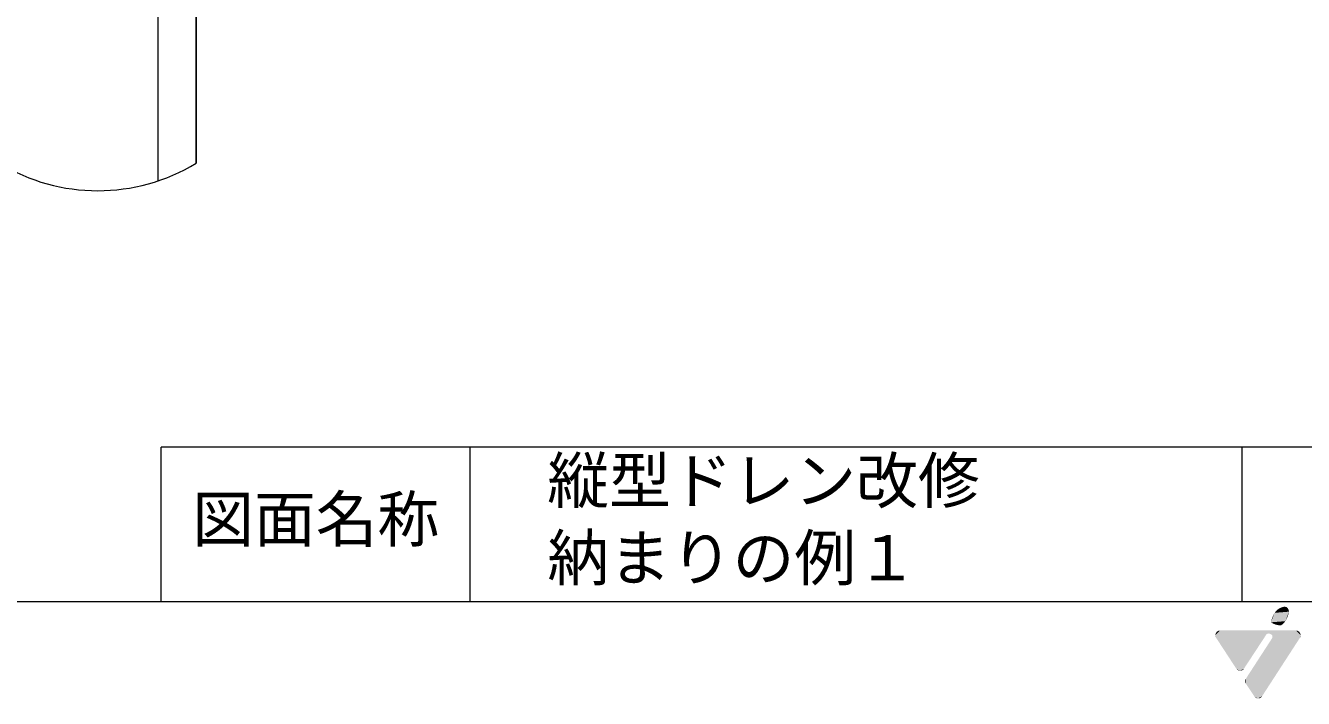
# Model space of a CAD drawing. Units: millimetres on the paper, enlarged 5 times. Extents: x -675 to 675, y -471 to 460.
# Drawn here: x 31 to 444.8, y -471.3 to -253.4 of the extents above; entities that cross this region are included whole.
import ezdxf
from ezdxf.enums import TextEntityAlignment as Align

# ---------------------------------------------------------------- set-up
doc = ezdxf.new("R2010")
doc.units = ezdxf.units.MM
doc.header["$LTSCALE"] = 5
for name, color, linetype, lineweight in [('1-7_設備', 3, 'Continuous', 18), ('1-A_元図・躯体', 7, 'Continuous', 18), ('E-E', 7, 'Continuous', 18), ('F-F', 7, 'Continuous', 18)]:
    doc.layers.add(name, color=color, linetype=linetype, lineweight=lineweight)
doc.styles.add('ＭＳ ゴシック', font='')
doc.styles.get('ＭＳ ゴシック').set_extended_font_data('MS Gothic')

msp = doc.modelspace()

# ---------------------------------------------------------------- hatches: boundary and pattern name
at = {"layer": 'F-F'}
for color, points in [(70, [(438.455, -441.647, 0.2), (435.501, -443.602)]), (70, [(439.601, -441.923, 0.2), (438.455, -441.647)]), (70, [(440.164, -443.232, 0.15), (439.601, -441.923)]), (70, [(435.501, -443.602, 0.09), (434.296, -446.679)]), (70, [(434.296, -446.679, 0.15), (437.522, -447.663)]), (70, [(437.522, -447.663, 0.13), (438.964, -446.309)]), (70, [(438.964, -446.309, 0.09), (440.164, -443.232)]), (5, [(417.829, -449.326, 0.41), (416.293, -450.864)]), (5, [(416.293, -450.864, 0.12), (416.481, -451.582)]), (5, [(443.938, -450.862, 0.41), (442.377, -449.325)]), (5, [(443.696, -451.687, 0.17), (443.938, -450.862)]), (5, [(423.213, -461.887, 0.2), (424.309, -462.355)]), (5, [(424.309, -462.355, 0.25), (425.593, -461.654)]), (5, [(426.245, -464.849, 0.16), (425.964, -465.718)]), (5, [(425.964, -465.718, 0.15), (426.231, -466.586)]), (5, [(429.08, -470.907, 0.19), (430.137, -471.331)]), (5, [(430.137, -471.331, 0.26), (431.446, -470.598)])]:
    msp.add_hatch(color=color, dxfattribs=at).paths.add_polyline_path(points)

# ---------------------------------------------------------------- linework, layer by layer
at = {"layer": '1-7_設備'}
for p, q in [((73.944, -303.731), (73.944, 24.925)), ((86.289, -102.529), (86.289, -298.039))]:
    msp.add_line(p, q, dxfattribs=at)
msp.add_arc((54.422, -245.16), 61.739, 238.925, 301.075, dxfattribs=at)
at = {"layer": '1-A_元図・躯体'}
msp.add_lwpolyline([(86.289, -298.039), (86.289, -102.529), (102.169, -102.529), (102.169, -85.774), (120.689, -85.774), (120.689, -65.464), (142.354, -50.054), (163.019, -50.054), (163.019, -52.259), (180.544, -52.259), (180.544, -40.354), (281.939, -17.83), (428.672, -17.83)], dxfattribs=at)
at = {"layer": 'F-F'}
for p, q in [((75, -440), (75, -390)), ((175, -440), (175, -390)), ((425, -440), (425, -390))]:
    msp.add_line(p, q, dxfattribs=at)
for points in [[(-675, 460), (675, 460), (675, -440), (-675, -440)], [(675, -390), (200.591, -390), (75, -390)]]:
    msp.add_lwpolyline(points, dxfattribs=at)
at = {"layer": 'F-F', "color": 70}
for points in [[(438.455, -441.647), (435.501, -443.602), (439.601, -441.923), (440.164, -443.232)], [(435.501, -443.602), (434.296, -446.679), (440.164, -443.232), (438.964, -446.309)], [(434.296, -446.679), (437.522, -447.663), (438.964, -446.309)]]:
    msp.add_solid(points, dxfattribs=at)
at = {"layer": 'F-F', "color": 5}
for points in [[(442.377, -449.325), (416.293, -450.864), (433.684, -450.282)], [(442.377, -449.325), (417.829, -449.326), (416.293, -450.864)], [(416.293, -450.864), (432.933, -450.455), (433.684, -450.282)], [(416.293, -450.864), (425.593, -461.654), (432.933, -450.455)], [(416.293, -450.864), (424.309, -462.355), (425.593, -461.654)], [(416.293, -450.864), (423.213, -461.887), (424.309, -462.355)], [(416.293, -450.864), (416.481, -451.582), (423.213, -461.887)], [(442.377, -449.325), (434.563, -452.014), (426.245, -464.849)], [(426.245, -464.849), (443.938, -450.862), (442.377, -449.325)], [(426.245, -464.849), (443.696, -451.687), (443.938, -450.862)], [(442.377, -449.325), (433.684, -450.282), (434.39, -450.588)], [(442.377, -449.325), (434.39, -450.588), (434.717, -450.926)], [(442.377, -449.325), (434.739, -451.73), (434.563, -452.014)], [(442.377, -449.325), (434.717, -450.926), (434.739, -451.73)], [(426.245, -464.849), (431.446, -470.598), (443.696, -451.687)], [(426.245, -464.849), (425.964, -465.718), (426.231, -466.586)], [(426.245, -464.849), (426.231, -466.586), (429.08, -470.907)], [(426.245, -464.849), (430.137, -471.331), (431.446, -470.598)], [(426.245, -464.849), (429.08, -470.907), (430.137, -471.331)]]:
    msp.add_solid(points, dxfattribs=at)

# ---------------------------------------------------------------- texts
at = {"layer": 'E-E', "style": 'ＭＳ ゴシック'}
for s, p in [('縦型ドレン改修', (200, -412.5)), ('図面名称', (85, -425)), ('納まりの例１', (200, -437.5))]:
    msp.add_text(s, height=14.66, dxfattribs=at).set_placement(p, align=Align.BOTTOM_LEFT)

doc.saveas('drawing.dxf')
